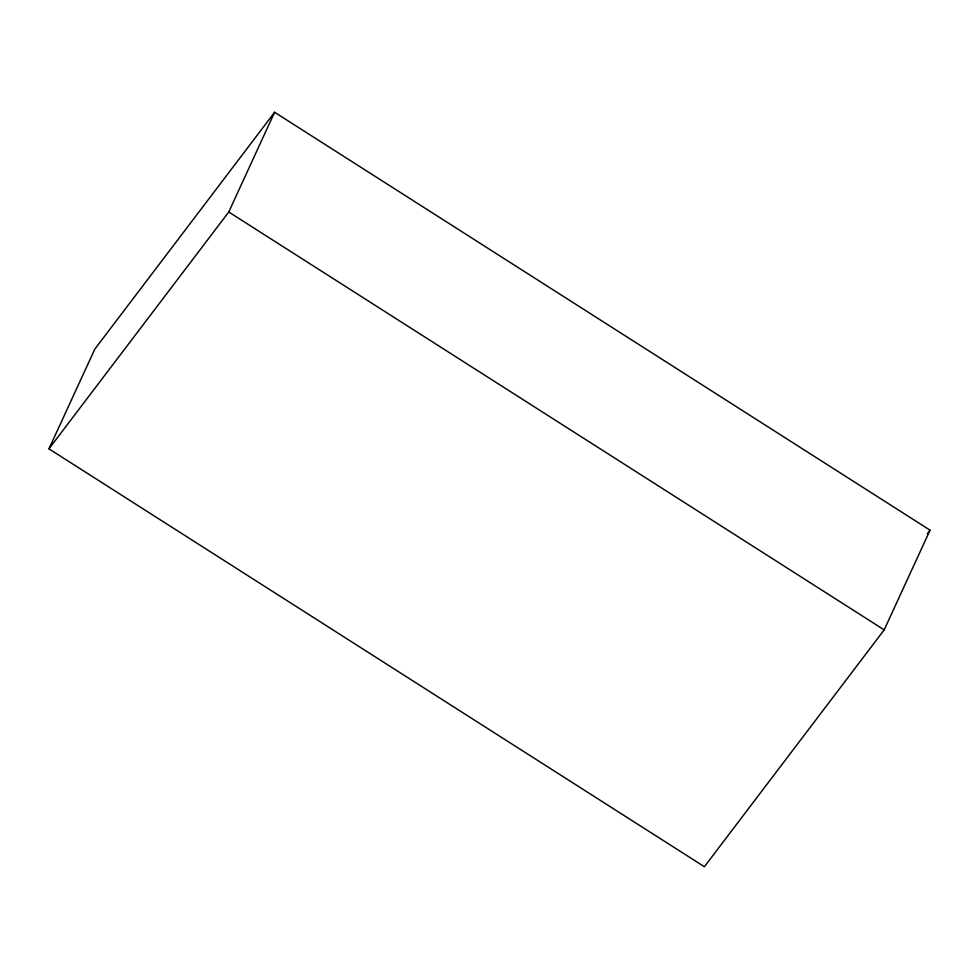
<?xml version="1.0" encoding="UTF-8"?>
<svg xmlns="http://www.w3.org/2000/svg" width="979" height="979" viewBox="0 0 979 979"><rect width="100%" height="100%" fill="white"/><g stroke="black" fill="none" stroke-linecap="round" stroke-linejoin="round"><path stroke-width="1.47" d="M48.95 448.835L94.816 349.124L274.609 112.279L930.05 530.165L884.184 629.876L704.39 866.721L48.95 448.835L228.756 212.002L274.609 112.279M927.284 533.812L930.05 530.165M228.756 212.002L884.184 629.876"/></g></svg>
